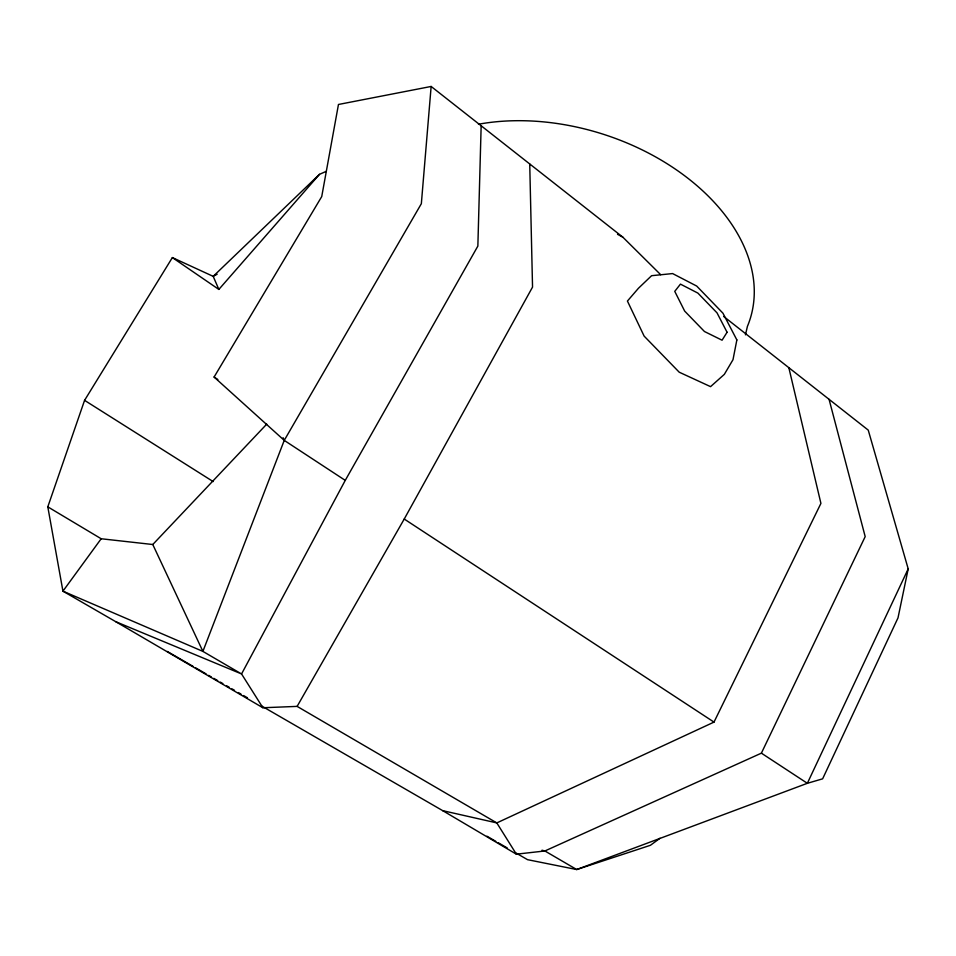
<?xml version="1.0" encoding="UTF-8"?>
<svg xmlns="http://www.w3.org/2000/svg" width="956" height="956" viewBox="0 0 956 956"><rect width="100%" height="100%" fill="white"/><g stroke="black" fill="none" stroke-linecap="round" stroke-linejoin="round"><path stroke-width="1.43" d="M481.155 125.774L477.857 246.086L345.259 480.378L241.557 673.956L262.9 707.751L297.125 706.388L496.809 822.913L516.371 854.174L544.884 850.971L761.382 753.161L865.192 536.615L829.055 399.309M345.259 480.378L284.243 440.381L214.096 377.034L321.73 196.578L338.46 104.479L431.144 86.458L421.345 203.7L284.243 440.381L202.899 651.395L241.557 673.956L115.819 621.723L62.941 591.167L47.8 506.847L84.57 400.349L172.367 257.582L213.188 276.356L218.852 289.429L319.471 174.339L326.211 171.363M723.716 316.484L868.239 430.116L908.2 568.868L898.007 617.863L822.626 778.829L807.354 783.299L576.719 869.542L527.533 859.671L516.109 853.075M745.441 334.851L747.413 326.378A195.849 131.199 17.9 0 0 684.747 175.844A195.849 131.199 17.9 0 0 478.466 124.232M908.2 568.868L807.354 783.299L761.382 753.161M261.669 706.018L442.724 810.664L496.809 822.913L714.001 722.103L820.917 503.406L788.831 367.678M297.125 706.388L404.233 519.036L532.54 287.099L529.732 163.966M101.181 538.754L62.941 591.167L202.899 651.395L152.781 544.514L101.181 538.754L47.8 506.847M152.781 544.514L266.736 424.129M319.471 174.339L213.188 276.356L217.143 274.229M659.999 838.269L650.415 845.295L576.719 869.542L544.884 850.971L541.992 850.219M617.54 234.316L622.834 237.16L660.68 274.695M167.264 651.454L193.124 666.404M195.717 667.897L206.054 673.872M208.647 675.366L211.228 676.872M213.821 678.366L217.693 680.6M220.286 682.094L222.868 683.588M226.751 685.834L229.332 687.328M231.926 688.822L234.507 690.316M238.391 692.562L240.972 694.056M243.565 695.55L247.449 697.796M486.927 836.201L495.805 841.34M498.351 842.81L507.23 847.936M115.819 621.723L262.9 707.751M442.724 810.664L516.371 854.174M84.57 400.349L213.176 481.585M404.233 519.036L714.001 722.103M214.096 377.034L217.837 379.508M172.367 257.582L218.852 289.429M431.144 86.458L622.834 237.16M283.096 437.729L284.243 440.381M736.861 339.93L733.001 359.695L724.337 374.358L710.559 386.642L679.214 372.195L644.129 336.106L627.423 301.056L638.477 288.234L651.598 275.698L672.606 273.571L696.697 286.059L722.939 313.186L736.861 339.93M727.074 332.27L722.067 340.205L704.464 331.517L684.663 311.082L674.757 291.365L680.445 284.123L697.904 293.11L717.024 312.863L727.074 332.27"/></g></svg>
